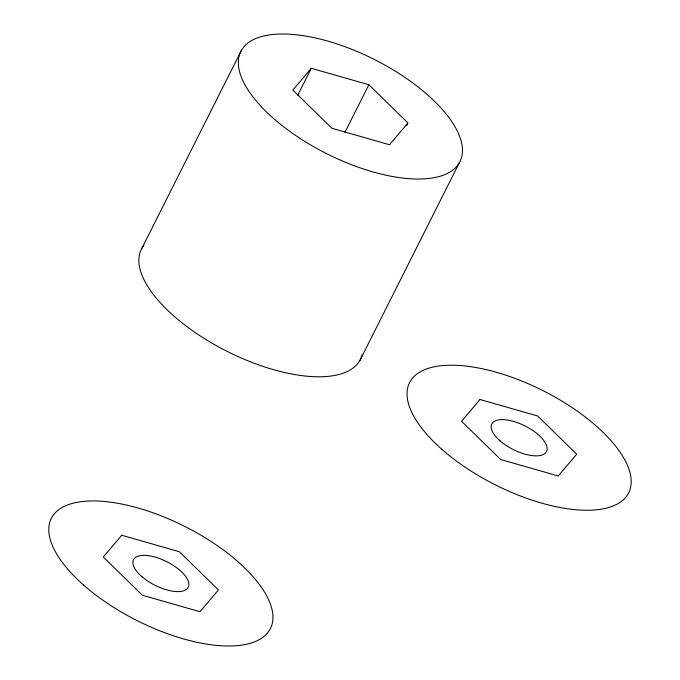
<?xml version="1.0" encoding="UTF-8"?>
<svg xmlns="http://www.w3.org/2000/svg" width="680" height="680" viewBox="0 0 680 680"><rect width="100%" height="100%" fill="white"/><g stroke="black" fill="none" stroke-linecap="round" stroke-linejoin="round"><path stroke-width="1.02" d="M142.018 248.03L241.468 50.286M297.678 95.344L311.287 68.289L368.866 84.745L407.983 122.978L389.521 144.746L331.942 128.291L292.825 90.066L311.287 68.289M344.938 132.319L368.866 84.745M406.572 125.774L407.515 123.904M359.881 360.493L459.331 162.749A122.621 52.785 26.7 0 0 318.793 38.743A122.621 52.785 26.7 0 0 273.088 118.065A122.621 52.785 26.7 0 0 459.331 162.749M362.329 354.305A122.621 52.785 26.7 0 1 227.996 351.806A122.621 52.785 26.7 0 1 143.888 245.268M121.754 535.254L103.292 557.022L142.409 595.255L199.988 611.711L218.45 589.934L179.333 551.71L121.754 535.254M480.012 399.508L461.55 421.277L500.667 459.51L558.246 475.966L576.708 454.189L537.591 415.964L480.012 399.508M83.555 585.029A122.621 52.785 26.7 0 0 269.798 629.714A122.621 52.785 26.7 0 0 129.26 505.699A122.621 52.785 26.7 0 0 83.555 585.029M141.984 576.75A30.651 13.2 26.7 0 0 188.241 587.29A30.651 13.2 26.7 0 0 152.388 556.402A30.651 13.2 26.7 0 0 141.984 576.75M500.242 441.006A30.651 13.2 26.7 0 0 546.499 451.537A30.651 13.2 26.7 0 0 510.646 420.656A30.651 13.2 26.7 0 0 500.242 441.006M441.813 449.285A122.621 52.785 26.7 0 0 628.057 493.96A122.621 52.785 26.7 0 0 487.517 369.954A122.621 52.785 26.7 0 0 441.813 449.285"/></g></svg>
